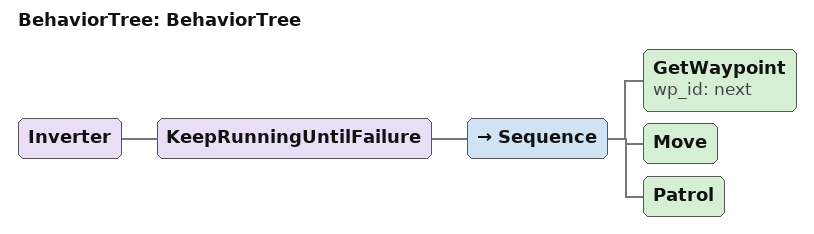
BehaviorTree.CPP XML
<?xml version="1.0" encoding="UTF-8"?>
<root BTCPP_format="4"
      main_tree_to_execute="BehaviorTree">
  <BehaviorTree ID="BehaviorTree">
    <Inverter>
      <KeepRunningUntilFailure>
        <Sequence>
          <GetWaypoint wp_id="next"/>
          <Move/>
          <Patrol/>
        </Sequence>
      </KeepRunningUntilFailure>
    </Inverter>
  </BehaviorTree>

</root>
